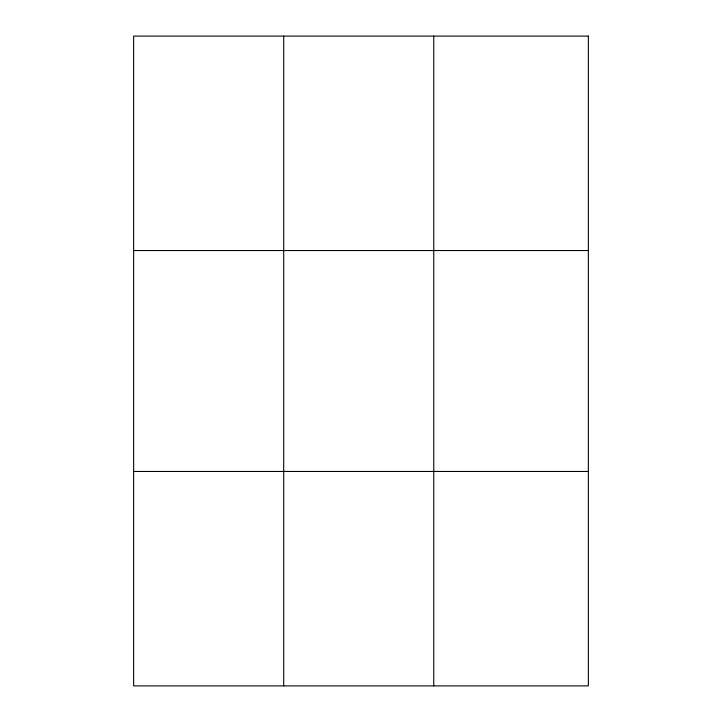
<?xml version="1.0" encoding="UTF-8"?>
<svg xmlns="http://www.w3.org/2000/svg" width="722" height="722" viewBox="0 0 722 722"><rect width="100%" height="100%" fill="white"/><g stroke="black" fill="none" stroke-linecap="round" stroke-linejoin="round"><path stroke-width="1.08" d="M283.701 685.9L283.701 36.1M433.76 685.9L433.76 36.1M133.642 250.534L588.358 250.534M133.642 471.466L588.358 471.466M588.358 36.1L588.358 685.9L133.642 685.9L133.642 36.1L588.358 36.1"/></g></svg>
